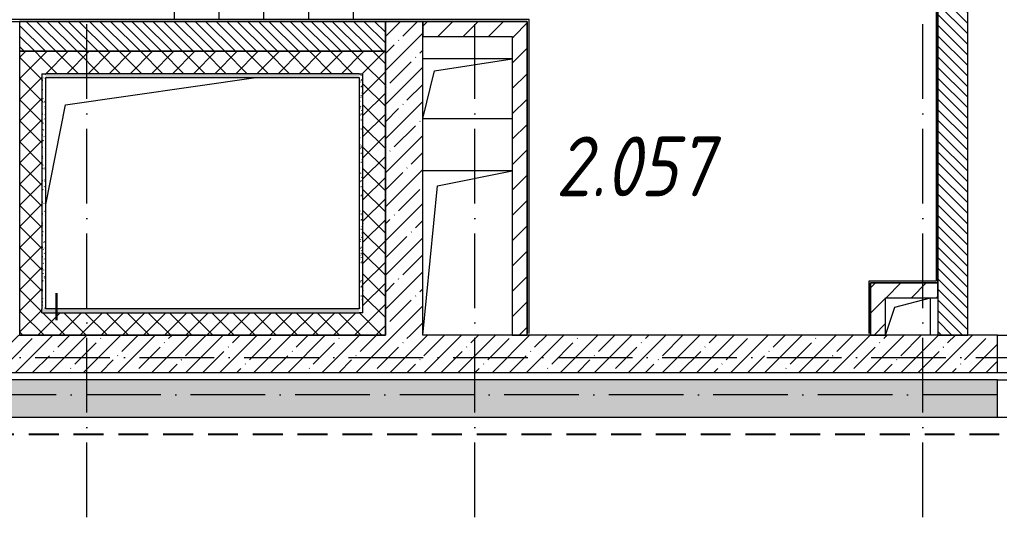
# Model space of a CAD drawing. Header units: millimetres. Extents: x -213536 to 1564669, y -45299 to 942238.
# Drawn here: x 222596 to 229158, y 223215 to 226527 of the extents above; entities that cross this region are included whole.
import ezdxf

# ---------------------------------------------------------------- set-up
doc = ezdxf.new("R2010")
doc.units = ezdxf.units.MM
for name, pattern in [('50_200_ШТРИХ_1Т_ш5_п1_п1_', [700, 500, -100, 0, -100]), ('Штрих короткий', [300, 150, -150]), ('Штриховая _2 мм - 1 мм_', [300, 200, -100])]:
    doc.linetypes.add(name, pattern=pattern)
for name, color, linetype, lineweight in [('0-1', 7, 'Continuous', 5), ('0-2', 7, 'Continuous', 9), ('Контуры', 7, 'Continuous', 9), ('Линии подступенков', 7, 'Continuous', 9), ('Линии свеса', 7, 'Continuous', 9), ('Марки помещений', 7, 'Continuous', 9), ('Обобщенные модели', 7, 'Continuous', 9), ('Общие ребра', 7, 'Continuous', 9), ('Оси-2', 7, '50_200_ШТРИХ_1Т_ш5_п1_п1_', 9), ('Перемычка-1', 7, 'Штрих короткий', 9), ('Стены-1', 7, 'Continuous', 13), ('Штриховка разреза-1', 7, 'Continuous', 9)]:
    doc.layers.add(name, color=color, linetype=linetype, lineweight=lineweight)
doc.layers.add('СТ-1_1', color=7, linetype='Штриховая _2 мм - 1 мм_', lineweight=90, true_color=0x888888)
doc.layers.add('Штриховка разреза-2', color=7, linetype='Continuous', lineweight=9, true_color=0x787878)
doc.layers.get('0-2').off()
doc.styles.add('ISOCPEUR_I_2', font='isocpeui.ttf', dxfattribs={"width": 0.85, "height": 2.3})
pattern_1 = [(135, (0, 0), (-35.35534, -35.35534), [])]
pattern_2 = [(45, (0, 0), (-114.04925, 114.04925), []), (45, (114.05, 0), (-114.04925, 114.04925), [201.612, -40.322, 3.353, -36.97])]
pattern_3 = [(0, (0, 0), (81.28, 20.32), [3.353, -57.607, 3.353, -57.607, -325.12]), (0, (0, 0), (81.28, 20.32), [-121.92, 3.353, -118.567, 3.353, -57.607, -142.24]), (0, (0, 0), (81.28, 20.32), [-304.8, 3.353, -37.287, 3.353, -98.247]), (120, (30.48, 10.16), (-58.237636, 60.230545), [3.353, -57.607, 3.353, -57.607, -325.12]), (120, (30.48, 10.16), (-58.237636, 60.230545), [-121.92, 3.353, -118.567, 3.353, -57.607, -142.24]), (120, (30.48, 10.16), (-58.237636, 60.230545), [-304.8, 3.353, -37.287, 3.353, -98.247]), (240, (40.64, 50.8), (-23.042364, -80.550545), [3.353, -57.607, 3.353, -57.607, -325.12]), (240, (40.64, 50.8), (-23.042364, -80.550545), [-121.92, 3.353, -118.567, 3.353, -57.607, -142.24]), (240, (40.64, 50.8), (-23.042364, -80.550545), [-304.8, 3.353, -37.287, 3.353, -98.247])]
pattern_4 = [(45, (0, 0), (-70.71068, 70.71068), []), (135, (0, 0), (-70.71068, -70.71068), [])]
pattern_5 = [(45, (0, 0), (-84.8528, 84.8528), [])]

# ---------------------------------------------------------------- blocks, each defined once
blk = doc.blocks.new('Проем_Дверь_Прямоугольный - 2100х2400h_дверные проемы-26809651-АИ2_02_План отделки стен 2-го этажа _Часть 2_')
at = {"layer": 'Перемычка-1'}
for p, q in [((1050, 125), (-1050, 125)), ((1050, -125), (-1050, -125))]:
    blk.add_line(p, q, dxfattribs=at)
blk = doc.blocks.new('AR_Отверстие прямоугольное _в плите_ - AR_Отверстие прямоугольное _в плите_-30552514-АИ2_02_План отделки стен 2-го этажа _Часть 2_')
at = {"layer": 'Обобщенные модели'}
for p, q in [((-916.7, 616.7), (356.8, 800)), ((-1050, -50), (-916.7, 616.7))]:
    blk.add_line(p, q, dxfattribs=at)
blk = doc.blocks.new('AR_Отверстие прямоугольное _в плите_ - AR_Отверстие прямоугольное _в плите_-V217-АИ2_02_План отделки стен 2-го этажа _Часть 2_')
at = {"layer": 'Обобщенные модели'}
for p, q in [((300, 550), (-300, 550)), ((-200, 450), (300, 550)), ((-300, -550), (-200, 450))]:
    blk.add_line(p, q, dxfattribs=at)
blk = doc.blocks.new('AR_Отверстие прямоугольное _в плите_ - AR_Отверстие прямоугольное _в плите_-V233-АИ2_02_План отделки стен 2-го этажа _Часть 2_')
at = {"layer": 'Обобщенные модели'}
for p, q in [((-87.5, 62.5), (150, 125)), ((150, -125), (150, 125)), ((-150, -125), (-87.5, 62.5))]:
    blk.add_line(p, q, dxfattribs=at)
blk = doc.blocks.new('AR_Отверстие прямоугольное _в плите_ - AR_Отверстие прямоугольное _в плите_-30552531-АИ2_02_План отделки стен 2-го этажа _Часть 2_')
at = {"layer": 'Обобщенные модели'}
for p, q in [((300, 200), (-300, 200)), ((-220, 120), (300, 200)), ((-300, -200), (-220, 120)), ((-300, -200), (300, -200))]:
    blk.add_line(p, q, dxfattribs=at)
blk = doc.blocks.new('0125-Р-ОО-Ш2-АР-о_23_10_2024_rvt-1-АИ2_02_План отделки стен 2-го этажа _Часть 2_')
at = {"layer": 'Штриховка разреза-1'}
h = blk.add_hatch(dxfattribs=at)
h.set_pattern_fill('FP_2', color=256, style=0, pattern_type=2)
h.set_pattern_definition(pattern_1)
h.paths.add_polyline_path([(22700, 11600), (22700, 16050), (22500, 16050), (22500, 11600)], flags=0)
h = blk.add_hatch(dxfattribs=at)
h.set_pattern_fill('FP_2', color=256, style=0, pattern_type=2)
h.set_pattern_definition(pattern_1)
h.paths.add_polyline_path([(18556.1, 13500), (18800, 13500), (18800, 13700), (16350, 13700), (16350, 13500), (18323.1, 13500)], flags=0)
h = blk.add_hatch(dxfattribs=at)
h.set_pattern_fill('FP_1', color=256, style=0, pattern_type=2)
h.set_pattern_definition(pattern_2)
h.paths.add_polyline_path([(19050, 11600), (19050, 13700), (18800, 13700), (18800, 11600)], flags=0)
h = blk.add_hatch(dxfattribs=at)
h.set_pattern_fill('FP_3', color=256, style=0, pattern_type=2)
h.set_pattern_definition(pattern_5)
h.paths.add_polyline_path([(19650, 13600), (19750, 13600), (19750, 13700), (19050, 13700), (19050, 13600), (19255.1, 13600)], flags=0)
h = blk.add_hatch(dxfattribs=at)
h.set_pattern_fill('FP_3', color=256, style=0, pattern_type=2)
h.set_pattern_definition(pattern_5)
h.paths.add_polyline_path([(19750, 11600), (19750, 13600), (19650, 13600), (19650, 11600)], flags=0)
h = blk.add_hatch(dxfattribs=at)
h.set_pattern_fill('FP_81', color=256, style=0, pattern_type=2)
h.set_pattern_definition(pattern_4)
h.paths.add_polyline_path([(16350, 11750), (16500, 11750), (16500, 13500), (16350, 13500), (16350, 11775)], flags=0)
h = blk.add_hatch(dxfattribs=at)
h.set_pattern_fill('FP_81', color=256, style=0, pattern_type=2)
h.set_pattern_definition(pattern_4)
h.paths.add_polyline_path([(16500, 13350), (18650, 13350), (18650, 13500), (16500, 13500), (16500, 13429.4)], flags=0)
h = blk.add_hatch(dxfattribs=at)
h.set_pattern_fill('FP_81', color=256, style=0, pattern_type=2)
h.set_pattern_definition(pattern_4)
h.paths.add_polyline_path([(18800, 11600), (18800, 13500), (18650, 13500), (18650, 11600)], flags=0)
h = blk.add_hatch(dxfattribs=at)
h.set_pattern_fill('FP_3', color=256, style=0, pattern_type=2)
h.set_pattern_definition(pattern_5)
h.paths.add_polyline_path([(22150, 11600), (22150, 11950), (22050, 11950), (22050, 11600)], flags=0)
h = blk.add_hatch(dxfattribs=at)
h.set_pattern_fill('FP_3', color=256, style=0, pattern_type=2)
h.set_pattern_definition(pattern_5)
h.paths.add_polyline_path([(22500, 11850), (22500, 11950), (22150, 11950), (22150, 11850)], flags=0)
h = blk.add_hatch(dxfattribs=at)
h.set_pattern_fill('FP_81', color=256, style=0, pattern_type=2)
h.set_pattern_definition(pattern_4)
h.paths.add_polyline_path([(18625, 11600), (18650, 11600), (18650, 11750), (16350, 11750), (16350, 11600), (16459.1, 11600)], flags=0)
h = blk.add_hatch(dxfattribs=at)
h.set_pattern_fill('FP_1', color=256, style=0, pattern_type=2)
h.set_pattern_definition(pattern_2)
h.paths.add_polyline_path([(25200, 11350), (25200, 11600), (25000, 11600), (25000, 11350)], flags=0)
h.paths.add_polyline_path([(22900, 11350), (22900, 11600), (15250, 11600), (15250, 11350), (20187, 11350)], flags=0)
h.paths.add_polyline_path([(13150, 11350), (13150, 11600), (12450, 11600), (12450, 11350), (12731.1, 11350)], flags=0)
h = blk.add_hatch(dxfattribs=at)
h.set_pattern_fill('FP_1', color=256, style=0, pattern_type=2)
h.set_pattern_definition(pattern_2)
h.paths.add_polyline_path([(25900, 11050), (25900, 11300), (25000, 11300), (25000, 11050)], flags=0)
h.paths.add_polyline_path([(22900, 11050), (22900, 11300), (15250, 11300), (15250, 11050), (20187, 11050)], flags=0)
h.paths.add_polyline_path([(12731.1, 11050), (13150, 11050), (13150, 11300), (11950, 11300), (11950, 11050)], flags=0)
h.paths.add_polyline_path([(7139.2, 11050), (7950, 11050), (7950, 11300), (400, 11300), (400, 11050), (5275.2, 11050)], flags=0)
at = {"layer": 'Штриховка разреза-2'}
h = blk.add_hatch(dxfattribs=at)
h.set_pattern_fill('FP_151', color=256, style=0, pattern_type=2)
h.set_pattern_definition(pattern_3)
h.paths.add_polyline_path([(16500, 11775), (16525, 11775), (16525, 13350), (16500, 13350), (16500, 12505.4)], flags=0)
h = blk.add_hatch(dxfattribs=at)
h.set_pattern_fill('FP_151', color=256, style=0, pattern_type=2)
h.set_pattern_definition(pattern_3)
h.paths.add_polyline_path([(16525, 13325), (18625, 13325), (18625, 13350), (16525, 13350)], flags=0)
h = blk.add_hatch(dxfattribs=at)
h.set_pattern_fill('FP_151', color=256, style=0, pattern_type=2)
h.set_pattern_definition(pattern_3)
h.paths.add_polyline_path([(18625, 11750), (18650, 11750), (18650, 13350), (18625, 13350), (18625, 11775)], flags=0)
h = blk.add_hatch(dxfattribs=at)
h.set_pattern_fill('FP_151', color=256, style=0, pattern_type=2)
h.set_pattern_definition(pattern_3)
h.paths.add_polyline_path([(18625, 11750), (18625, 11775), (16500, 11775), (16500, 11750)], flags=0)
at = {"layer": 'Контуры'}
for p, q in [((17384.6, 13825), (17384.6, 13712)), ((18584.6, 13825), (18584.6, 13712))]:
    blk.add_line(p, q, dxfattribs=at)
at = {"layer": 'Линии подступенков'}
for p, q in [((17384.6, 13825), (17384.6, 13712)), ((17684.6, 13825), (17684.6, 13712)), ((17984.6, 13825), (17984.6, 13712)), ((18284.6, 13825), (18284.6, 13712))]:
    blk.add_line(p, q, dxfattribs=at)
at = {"layer": 'Линии свеса'}
for p, q in [((17684.6, 13825), (17684.6, 13712)), ((17984.6, 13825), (17984.6, 13712)), ((18284.6, 13825), (18284.6, 13712))]:
    blk.add_line(p, q, dxfattribs=at)
at = {"layer": 'Общие ребра'}
for p, q in [((16500, 13350), (16500, 11775)), ((16500, 13350), (16525, 13350)), ((18625, 13350), (16525, 13350)), ((18625, 13350), (18650, 13350)), ((18650, 11750), (18650, 13350)), ((16500, 11750), (16500, 11775)), ((16500, 11750), (18625, 11750)), ((18650, 11750), (18625, 11750))]:
    blk.add_line(p, q, dxfattribs=at)
at = {"layer": 'Стены-1'}
for p, q in [((22500, 16050), (22500, 11600)), ((22700, 11600), (22700, 16050)), ((18800, 13700), (16350, 13700)), ((16350, 13700), (16350, 13500)), ((18800, 13500), (18800, 13700)), ((18800, 13700), (18800, 11600)), ((19050, 13700), (18800, 13700)), ((19050, 11600), (19050, 13700)), ((19750, 13700), (19050, 13700)), ((19050, 13700), (19050, 13600)), ((19750, 13600), (19750, 13700)), ((19050, 13600), (19650, 13600)), ((19650, 13600), (19650, 11600)), ((19750, 11600), (19750, 13600)), ((16350, 13500), (18800, 13500)), ((16500, 13500), (16350, 13500)), ((16350, 13500), (16350, 11775)), ((16525, 13500), (16500, 13500)), ((18625, 13500), (16525, 13500)), ((18650, 13500), (18625, 13500)), ((18800, 13500), (18650, 13500)), ((18800, 11600), (18800, 13500)), ((16525, 11775), (16525, 13325)), ((16525, 13325), (18625, 13325)), ((18625, 13325), (18625, 11775)), ((22150, 11950), (22050, 11950)), ((22050, 11950), (22050, 11600)), ((22500, 11950), (22150, 11950)), ((22500, 11850), (22500, 11950)), ((22150, 11600), (22150, 11850)), ((22150, 11850), (22500, 11850)), ((16350, 11775), (16350, 11750)), ((16350, 11750), (16350, 11600)), ((18625, 11775), (16525, 11775)), ((16350, 11600), (18625, 11600)), ((18800, 11600), (16350, 11600)), ((18625, 11600), (18650, 11600)), ((18650, 11600), (18800, 11600)), ((22900, 11600), (19050, 11600)), ((19650, 11600), (19750, 11600)), ((22050, 11600), (22150, 11600)), ((22500, 11600), (22700, 11600)), ((22900, 11350), (22900, 11600)), ((15250, 11350), (22900, 11350)), ((22900, 11300), (15250, 11300)), ((22900, 11050), (22900, 11300)), ((15250, 11050), (22900, 11050))]:
    blk.add_line(p, q, dxfattribs=at)
at = {"layer": '0-2'}
for name, p in [('AR_Отверстие прямоугольное _в плите_ - AR_Отверстие прямоугольное _в плите_-30552531-АИ2_02_План отделки стен 2-го этажа _Часть 2_', (19350, 13250)), ('AR_Отверстие прямоугольное _в плите_ - AR_Отверстие прямоугольное _в плите_-30552514-АИ2_02_План отделки стен 2-го этажа _Часть 2_', (17575, 12525)), ('AR_Отверстие прямоугольное _в плите_ - AR_Отверстие прямоугольное _в плите_-V217-АИ2_02_План отделки стен 2-го этажа _Часть 2_', (19350, 12150)), ('AR_Отверстие прямоугольное _в плите_ - AR_Отверстие прямоугольное _в плите_-V233-АИ2_02_План отделки стен 2-го этажа _Часть 2_', (22300, 11725))]:
    blk.add_blockref(name, p, dxfattribs=at)
at = {"layer": '0-2', "rotation": 180}
for p in [(23950, 11475), (23950, 11175)]:
    blk.add_blockref('Проем_Дверь_Прямоугольный - 2100х2400h_дверные проемы-26809651-АИ2_02_План отделки стен 2-го этажа _Часть 2_', p, dxfattribs=at)
blk = doc.blocks.new('Оси1')
at = {"layer": 'Оси-2'}
for p, q in [((223045.6, 210594.5), (223045.6, 264395.4)), ((225645.6, 210594.5), (225645.6, 264395.4)), ((228645.6, 210594.5), (228645.6, 264395.4)), ((205196.8, 224265.2), (232045.6, 224265.2)), ((312453.9, 224015.2), (203926.8, 224015.2))]:
    blk.add_line(p, q, dxfattribs=at)

msp = doc.modelspace()

# ---------------------------------------------------------------- linework, layer by layer
at = {"color": 4, "lineweight": 30}
msp.add_lwpolyline([(222842.6, 224515.2), (222842.6, 224696.4)], dxfattribs=at)
at = {"layer": 'СТ-1_1', "lineweight": 25}
msp.add_line((206757.6, 223753.2), (234283.6, 223753.2), dxfattribs=at)
at = {"layer": 'Стены-1'}
for p, q in [((228733.6, 228853.2), (228733.6, 224777.2)), ((228745.6, 224765.2), (228745.6, 228853.2)), ((222445.6, 226515.2), (225995.6, 226515.2)), ((226007.6, 226527.2), (222457.6, 226527.2)), ((225995.6, 226515.2), (225995.6, 224427.2)), ((226007.6, 224427.2), (226007.6, 226527.2)), ((228733.6, 224777.2), (228283.6, 224777.2)), ((228283.6, 224777.2), (228283.6, 224427.2)), ((228295.6, 224765.2), (228745.6, 224765.2)), ((228295.6, 224415.2), (228295.6, 224765.2)), ((228283.6, 224415.2), (228295.6, 224415.2))]:
    msp.add_line(p, q, dxfattribs=at)

# ---------------------------------------------------------------- block references
at = {"color": 2, "lineweight": 30}
msp.add_blockref('Оси1', (0, 0), dxfattribs=at)
at = {"layer": '0-1'}
msp.add_blockref('0125-Р-ОО-Ш2-АР-о_23_10_2024_rvt-1-АИ2_02_План отделки стен 2-го этажа _Часть 2_', (206245.6, 212815.2), dxfattribs=at)

# ---------------------------------------------------------------- texts
at = {"layer": 'Марки помещений', "color": 2, "insert": (226186.2, 225745), "char_height": 400, "width": 785.654, "attachment_point": 1, "style": 'ISOCPEUR_I_2'}
msp.add_mtext('2.057', dxfattribs=at)

doc.saveas('drawing.dxf')
